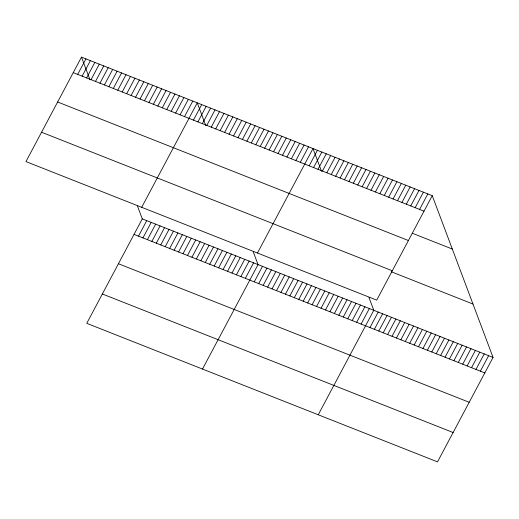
<?xml version="1.0" encoding="UTF-8"?>
<svg xmlns="http://www.w3.org/2000/svg" width="519" height="519" viewBox="0 0 519 519"><rect width="100%" height="100%" fill="white"/><g stroke="black" fill="none" stroke-linecap="round" stroke-linejoin="round"><path stroke-width="0.78" d="M81.489 57.129L25.95 161.591L376.71 300.125L432.249 195.663L81.489 57.129L90.053 79.907M77.694 74.399L85.946 58.887M82.151 76.157L90.397 60.645M86.602 77.915L94.847 62.403M91.052 79.673L99.298 64.161M95.502 81.431L103.755 65.919M99.959 83.189L108.205 67.678M104.41 84.947L112.655 69.436M108.86 86.705L117.106 71.2M113.311 88.464L121.556 72.958M117.761 90.222L126.013 74.717M122.218 91.986L130.464 76.475M126.668 93.744L134.914 78.233M131.119 95.502L139.364 79.991M135.569 97.261L143.821 81.749M140.026 99.019L148.272 83.507M144.477 100.777L152.722 85.265M148.927 102.535L157.173 87.023M153.377 104.293L161.63 88.781M157.834 106.051L166.08 90.54M162.285 107.809L170.53 92.298M166.735 109.567L174.981 94.056M171.186 111.326L179.431 95.814M175.636 113.084L183.888 97.572M180.093 114.842L188.339 99.33M184.543 116.6L192.789 101.088M141.7 207.308L197.239 102.846L205.803 125.617M193.444 120.116L201.696 104.604M137.477 206.069L142.29 218.875L86.751 323.337L437.511 461.871L493.05 357.409L432.249 195.663M197.901 121.874L206.147 106.363M138.495 236.145L146.747 220.633M202.352 123.632L210.597 108.121M142.952 237.903L151.198 222.392M206.802 125.39L215.048 109.879M147.402 239.661L155.648 224.15M211.252 127.149L219.505 111.637M151.853 241.419L160.099 225.908M215.709 128.907L223.955 113.395M156.303 243.177L164.555 227.666M220.16 130.665L228.405 115.153M160.754 244.936L169.006 229.424M224.61 132.423L232.856 116.911M165.211 246.694L173.456 231.182M229.061 134.181L237.306 118.669M169.661 248.452L177.907 232.94M233.511 135.939L241.763 120.427M174.112 250.21L182.357 234.698M237.968 137.697L246.214 122.186M178.562 251.968L186.814 236.456M242.418 139.455L250.664 123.944M183.019 253.726L191.264 238.215M246.869 141.213L255.114 125.702M187.469 255.484L195.715 239.973M251.319 142.972L259.571 127.466M191.92 257.242L200.165 241.737M255.776 144.73L264.022 129.225M196.37 259L204.622 243.495M260.227 146.488L268.472 130.983M200.827 260.759L209.073 245.253M264.677 148.252L272.923 132.741M205.277 262.517L213.523 247.012M269.127 150.01L277.38 134.499M209.728 264.281L217.974 248.77M273.578 151.769L281.83 136.257M214.178 266.039L222.43 250.528M278.035 153.527L286.28 138.015M218.629 267.798L226.881 252.286M282.485 155.285L290.731 139.773M223.086 269.556L231.331 254.044M286.936 157.043L295.181 141.531M227.536 271.314L235.782 255.802M291.386 158.801L299.638 143.289M231.987 273.072L240.232 257.56M295.843 160.559L304.089 145.048M236.437 274.83L244.689 259.318M300.293 162.317L308.539 146.806M240.894 276.588L249.139 261.076M257.45 253.025L312.989 148.564L321.553 171.335M245.344 278.346L253.59 262.835M309.162 165.821L317.407 150.309M202.501 369.054L258.04 264.593L253.227 251.78M313.58 167.566L321.825 152.054M254.245 281.862L262.497 266.351M317.998 169.304L326.243 153.799M258.702 283.621L266.948 268.109M322.409 171.049L330.661 155.538M263.152 285.379L271.398 269.867M326.827 172.795L335.079 157.283M267.603 287.137L275.849 271.625M331.245 174.54L339.491 159.028M272.053 288.895L280.305 273.383M335.663 176.285L343.909 160.773M276.504 290.653L284.756 275.141M340.081 178.03L348.327 162.518M280.961 292.411L289.206 276.899M344.499 179.775L352.745 164.263M285.411 294.169L293.657 278.658M348.911 181.52L357.163 166.009M289.862 295.927L298.107 280.416M353.329 183.265L361.581 167.754M294.312 297.685L302.564 282.174M357.747 185.011L365.992 169.499M298.769 299.444L307.014 283.932M362.165 186.756L370.41 171.244M303.219 301.202L311.465 285.69M366.583 188.494L374.828 172.989M307.67 302.96L315.915 287.448M371.001 190.239L379.246 174.728M312.12 304.718L320.372 289.206M375.419 191.985L383.664 176.473M316.577 306.476L324.823 290.964M379.83 193.73L388.082 178.218M321.027 308.234L329.273 292.722M384.248 195.475L392.494 179.963M325.478 309.992L333.723 294.481M388.666 197.22L396.912 181.708M329.928 311.75L338.18 296.239M393.084 198.965L401.33 183.454M334.379 313.508L342.631 298.003M397.502 200.71L405.748 185.199M338.836 315.267L347.081 299.761M401.92 202.455L410.166 186.944M343.286 317.025L351.532 301.52M406.332 204.201L414.584 188.689M347.736 318.783L355.982 303.278M410.75 205.939L419.002 190.434M352.187 320.547L360.439 305.036M415.168 207.684L423.413 192.173M356.644 322.305L364.889 306.794M419.586 209.429L427.831 193.918M361.094 324.064L369.34 308.552M318.251 414.765L373.79 310.31L368.977 297.497M369.963 327.567L378.208 312.055M374.381 329.306L382.626 313.8M378.799 331.051L387.044 315.539M383.21 332.796L391.462 317.284M387.628 334.541L395.88 319.029M392.046 336.286L400.292 320.774M396.464 338.031L404.71 322.52M400.882 339.776L409.128 324.265M405.3 341.521L413.546 326.01M409.712 343.267L417.964 327.755M414.13 345.012L422.382 329.5M418.548 346.75L426.793 331.245M422.966 348.496L431.211 332.984M427.384 350.241L435.629 334.729M431.802 351.986L440.047 336.474M436.22 353.731L444.465 338.219M440.631 355.476L448.883 339.964M445.049 357.221L453.295 341.71M449.467 358.966L457.713 343.455M453.885 360.711L462.131 345.2M458.303 362.457L466.549 346.945M462.721 364.195L470.967 348.69M467.132 365.94L475.385 350.429M471.55 367.686L479.796 352.174M475.968 369.431L484.214 353.919M480.386 371.176L488.632 355.664M73.244 72.641L424.004 211.175M412.56 233.342L452.315 249.042M57.635 101.996L408.395 240.531M41.559 132.235L392.312 270.769M391.274 271.761L472.984 304.037M142.29 218.875L493.05 357.409M134.045 234.387L484.804 372.921M118.436 263.743L469.195 402.277M102.36 293.981L453.113 432.515"/></g></svg>
